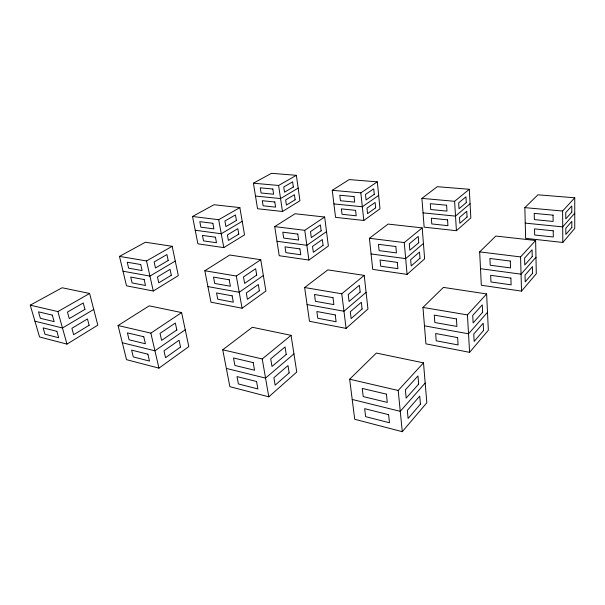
<?xml version="1.0" encoding="UTF-8"?>
<svg xmlns="http://www.w3.org/2000/svg" width="605" height="605" viewBox="0 0 605 605"><rect width="100%" height="100%" fill="white"/><g stroke="black" fill="none" stroke-linecap="round" stroke-linejoin="round"><path stroke-width="0.91" d="M574.75 197.79L574.75 228.38L562.809 242.461L525.624 238.347L524.845 207.636L537.928 194.818L574.75 197.79L562.612 211.032L562.809 242.461M402.287 431.69L426.835 402.748L423.492 362.856L376.363 353.063L349.66 379.214L354.704 419.265L402.287 431.69L398.188 390.467L423.492 362.856M469.601 352.337L488.341 330.247L486.632 293.947L443.405 287.398L422.963 307.423L425.935 343.867L469.601 352.337L467.431 314.902L486.632 293.947M521.533 291.118L536.302 273.71L535.629 240.487L495.82 236.056L479.667 251.884L481.323 285.242L521.533 291.118L520.565 256.921L535.629 240.487M425.186 383.026L400.26 411.324L352.216 399.466M487.494 312.278L468.527 333.809L424.46 325.83M535.97 257.238L521.049 274.178L480.506 268.711M574.75 213.21L562.711 226.875L525.238 223.116M268.794 396.827L296.76 372.067L291.065 335.329L252.338 327.282L222.731 349.788L229.877 386.671L268.794 396.827L262.237 358.954L291.065 335.329M346.09 328.386L367.953 309.026L364.21 275.396L327.842 269.883L304.633 287.526L309.495 321.293L346.09 328.386L341.78 293.773L364.21 275.396M407.074 274.39L424.634 258.842L422.199 227.873L388.092 224.084L369.405 238.287L372.718 269.376L407.074 274.39L404.253 242.582L422.199 227.873M456.412 230.702L470.826 217.936L469.298 189.274L437.279 186.695L421.912 198.372L424.15 227.14L456.412 230.702L454.612 201.314L469.298 189.274M293.939 353.887L265.55 378.095L226.346 368.422M366.101 292.359L343.958 311.242L307.083 304.565M423.424 243.482L405.675 258.622L371.077 253.956M470.07 203.711L455.52 216.121L423.039 212.862M158.949 368.142L188.821 346.612L181.598 312.581L149.216 305.85L118.051 325.528L126.528 359.68L158.949 368.142L150.849 333.128L118.051 325.528M242.076 308.225L265.913 291.043L260.747 259.711L229.734 255.015L204.823 270.745L210.963 302.19L242.076 308.225L236.313 276.039L260.747 259.711M308.913 260.052L328.371 246.023L324.651 217.029L295.096 213.746L274.723 226.61L279.223 255.711L308.913 260.052L304.761 230.316L324.651 217.029M363.809 220.477L380 208.808L377.316 181.848L349.206 179.579L332.236 190.295L335.556 217.354L363.809 220.477L360.822 192.866L377.316 181.848M185.243 329.755L154.933 350.802L122.331 342.763M263.349 275.509L239.217 292.268L207.916 286.596M326.518 231.632L306.848 245.297L276.992 241.274M378.67 195.423L362.327 206.766L333.907 203.915M150.849 333.128L181.598 312.581M66.974 344.124L97.813 325.15L89.608 293.463L62.118 287.753L30.25 305.17L39.559 336.97L66.974 344.124L57.898 311.583L30.25 305.17M153.284 291.013L178.316 275.6L172.168 246.288L145.404 242.234L119.487 256.391L126.505 285.817L153.284 291.013L146.523 260.944L119.487 256.391M223.797 247.611L244.526 234.861L239.86 207.606L214.011 204.732L192.526 216.477L197.888 243.823L223.797 247.611L218.692 219.706L239.86 207.606M282.49 211.493L299.929 200.754L296.374 175.314L271.509 173.31L253.404 183.202L257.541 208.733L282.49 211.493L278.602 185.47L296.374 175.314M93.745 309.442L62.481 328.001L34.946 321.202M175.268 261.058L149.934 276.092L123.027 271.221M242.204 221.324L221.264 233.757L195.226 230.248M298.159 188.117L280.561 198.569L255.491 196.05M57.898 311.583L89.608 293.463M146.523 260.944L172.168 246.288M253.404 183.202L278.602 185.47M332.236 190.295L360.822 192.866M421.912 198.372L454.612 201.314M524.845 207.636L562.612 211.032M192.526 216.477L218.692 219.706M274.723 226.61L304.761 230.316M369.405 238.287L404.253 242.582M479.667 251.884L520.565 256.921M204.823 270.745L236.313 276.039M304.633 287.526L341.78 293.773M422.963 307.423L467.431 314.902M222.731 349.788L262.237 358.954M349.66 379.214L398.188 390.467M420.43 404.095L408.103 418.463L407.331 410.387L419.726 396.139L420.43 404.095M483.546 330.459L474.154 341.424L473.745 334.073L483.191 323.221L483.546 330.459M532.604 273.233L525.208 281.87L525.027 275.139L532.461 266.601L532.604 273.233M571.831 227.472L565.849 234.453L565.819 228.259L571.823 221.362L571.831 227.472M418.675 384.077L406.167 398.128L405.373 389.854L417.957 375.947L418.675 384.077M482.646 312.248L473.133 322.934L472.717 315.432L482.276 304.867L482.646 312.248M532.234 256.565L524.762 264.96L524.58 258.108L532.09 249.812L532.234 256.565M571.808 212.128L565.781 218.897L565.751 212.612L571.801 205.919L571.808 212.128M289.167 372.861L275.131 385.158L273.876 377.724L287.995 365.541L289.167 372.861M362.1 308.966L351.127 318.578L350.303 311.764L361.329 302.25L362.1 308.966M419.999 258.237L411.196 265.95L410.651 259.689L419.499 252.051L419.999 258.237M467.083 216.983L459.861 223.321L459.513 217.52L466.765 211.258L467.083 216.983M286.233 354.439L271.978 366.456L270.7 358.856L285.038 346.96L286.233 354.439M360.164 292.094L349.055 301.464L348.215 294.529L359.385 285.257L360.164 292.094M418.743 242.703L409.842 250.213L409.29 243.845L418.229 236.419L418.743 242.703M466.289 202.614L458.998 208.763L458.651 202.879L465.971 196.806L466.289 202.614M180.532 347.02L165.536 357.714L163.978 350.832L179.057 340.229L180.532 347.02M259.363 290.786L247.407 299.309L246.296 292.971L258.312 284.531L259.363 290.786M323.078 245.327L313.322 252.293L312.52 246.432L322.321 239.542L323.078 245.327M375.652 207.833L367.537 213.618L366.963 208.173L375.1 202.448L375.652 207.833M176.826 329.952L161.618 340.403L160.03 333.385L175.329 323.032L176.826 329.952M256.717 275.071L244.609 283.39L243.482 276.939L255.65 268.711L256.717 275.071M321.179 230.792L311.31 237.568L310.501 231.617L320.408 224.916L321.179 230.792M374.276 194.311L366.085 199.937L365.496 194.417L373.724 188.858L374.276 194.311M89.132 325.271L73.651 334.701L71.904 328.296L87.46 318.948L89.132 325.271M171.321 275.199L158.767 282.853L157.459 276.924L170.073 269.346L171.321 275.199M238.786 234.105L228.395 240.435L227.404 234.929L237.841 228.66L238.786 234.105M295.149 199.771L286.407 205.095L285.651 199.96L294.423 194.689L295.149 199.771M84.942 309.382L69.25 318.601L67.465 312.082L83.24 302.954L84.942 309.382M168.19 260.498L155.477 267.962L154.146 261.942L166.919 254.554L168.19 260.498M236.411 220.439L225.907 226.61L224.901 221.022L235.451 214.919L236.411 220.439M293.334 187.013L284.509 192.193L283.745 186.99L292.601 181.863L293.334 187.013M272.832 189.01L260.256 187.837L261.08 192.995L273.634 194.22L272.832 189.01M354.046 196.58L339.783 195.256L340.433 200.724L354.666 202.115L354.046 196.58M446.603 205.216L430.284 203.696L430.715 209.519L446.982 211.107L446.603 205.216M553.053 215.146L534.215 213.384L534.344 219.615L553.121 221.445L553.053 215.146M274.814 201.987L262.298 200.694L263.115 205.791L275.6 207.129L274.814 201.987M355.589 210.351L341.409 208.884L342.052 214.283L356.201 215.804L355.589 210.351M447.556 219.872L431.357 218.193L431.781 223.933L447.934 225.673L447.556 219.872M553.227 230.815L534.533 228.879L534.661 235.005L553.295 237.009L553.227 230.815M212.862 223.298L199.801 221.642L200.868 227.177L213.905 228.894L212.862 223.298M297.789 234.082L282.8 232.176L283.692 238.067L298.643 240.041L297.789 234.082M395.844 246.53L378.458 244.322L379.108 250.621L396.434 252.905L395.844 246.53M510.31 261.058L489.914 258.471L490.216 265.24L510.537 267.917L510.31 261.058M215.456 237.22L202.463 235.421L203.514 240.881L216.484 242.734L215.456 237.22M299.921 248.905L285.015 246.848L285.893 252.648L300.761 254.773L299.921 248.905M397.319 262.388L380.061 259.999L380.696 266.2L397.901 268.658L397.319 262.388M510.885 278.103L490.663 275.305L490.965 281.96L511.112 284.842L510.885 278.103M140.731 264.544L127.231 262.222L128.631 268.181L142.107 270.571L140.731 264.544M229.219 279.79L213.504 277.082L214.722 283.458L230.399 286.241L229.219 279.79M333.007 297.668L314.479 294.476L315.432 301.335L333.899 304.61L333.007 297.668M456.435 318.933L434.261 315.114L434.829 322.518L456.911 326.443L456.435 318.933M144.149 279.54L130.718 277.052L132.102 282.921L145.502 285.477L144.149 279.54M232.154 295.837L216.537 292.949L217.739 299.218L233.318 302.182L232.154 295.837M335.238 314.925L316.846 311.522L317.784 318.253L336.115 321.739L335.238 314.925M457.63 337.59L435.661 333.521L436.213 340.789L458.098 344.948L457.63 337.59M52.302 315.107L38.501 311.84L40.361 318.291L54.147 321.633L52.302 315.107M143.771 336.743L127.413 332.871L129.107 339.806L145.427 343.769L143.771 336.743M253.192 362.622L233.492 357.963L234.906 365.458L254.546 370.222L253.192 362.622M386.421 394.135L362.236 388.418L363.212 396.57L387.298 402.416L386.421 394.135M56.885 331.336L43.136 327.88L44.974 334.217L58.7 337.749L56.885 331.336M147.892 354.205L131.618 350.113L133.281 356.92L149.511 361.094L147.892 354.205M256.565 381.505L237.009 376.59L238.393 383.941L257.889 388.947L256.565 381.505M388.607 414.682L364.664 408.67L365.617 416.641L389.469 422.774L388.607 414.682"/></g></svg>
